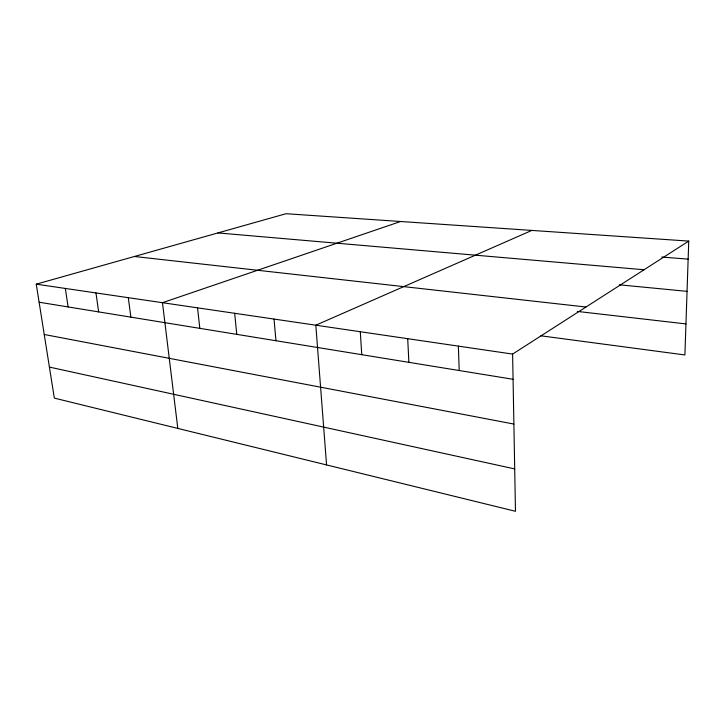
<?xml version="1.0" encoding="UTF-8"?>
<svg xmlns="http://www.w3.org/2000/svg" width="725" height="725" viewBox="0 0 725 725"><rect width="100%" height="100%" fill="white"/><g stroke="black" fill="none" stroke-linecap="round" stroke-linejoin="round"><path stroke-width="1.09" d="M688.75 241.09L512.611 354.081L515.475 511.288L54.33 398.116L36.25 284.173L286.04 213.712L688.75 241.09L684.908 354.951L540.841 335.802M531.833 230.423L315.819 325.199L326.567 464.924M400.581 221.506L162.463 302.697L177.806 428.421M661.735 257.058L688.143 259.124M217.953 232.924L644.072 269.754M619.331 284.807L687.055 291.35M134.406 256.487L585.972 307.019M577.281 311.415L685.95 323.921M36.25 284.173L512.611 354.081M39.114 302.225L513.073 379.284M44.234 334.488L513.889 424.053M49.4 367.086L514.705 468.912M65.323 288.441L68.105 306.938M95.963 292.936L98.645 311.904M128.298 297.685L130.863 317.142M197.535 307.844L199.828 328.353M234.664 313.291L236.785 334.361M274.023 319.063L275.953 340.732M360.289 331.724L361.757 354.679M407.704 338.684L408.882 362.346M458.363 346.115L459.206 370.529"/></g></svg>
